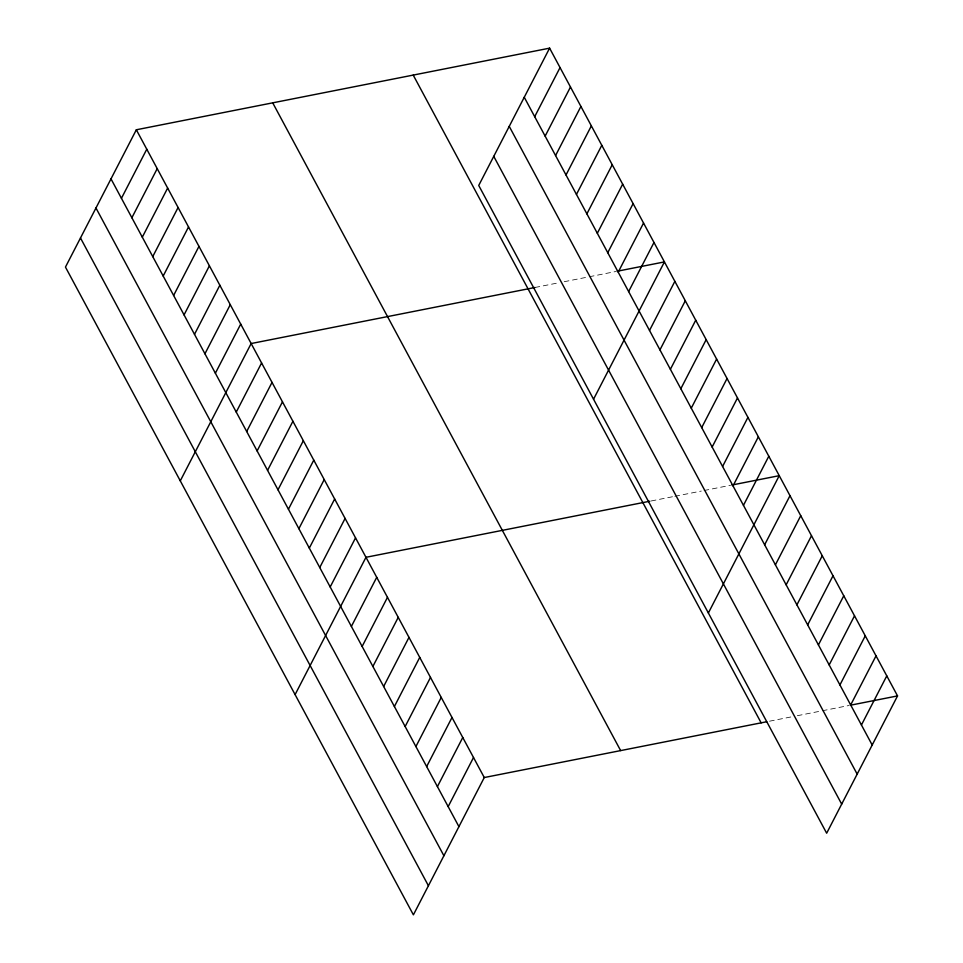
<?xml version="1.0" encoding="UTF-8"?>
<svg xmlns="http://www.w3.org/2000/svg" width="963" height="963" viewBox="0 0 963 963"><rect width="100%" height="100%" fill="white"/><g stroke="black" fill="none" stroke-linecap="round" stroke-linejoin="round"><path stroke-width="0.72" stroke-dasharray="4.82 3.61" d="M535.007 287.48L558.66 282.797M564.222 281.702L586.491 277.308M589.272 276.754L615.718 271.53M651.205 500.965L673.474 496.559M674.87 496.282L701.305 491.07M704.085 490.516L730.532 485.292M769.509 721.203L791.767 716.797M797.34 715.702L819.609 711.308M822.39 710.754L848.824 705.53"/><path stroke-width="1.44" d="M549.608 48.15L478.731 185.462L826.663 833.224L897.54 695.912L549.608 48.15L136.337 129.776L65.46 267.088L413.392 914.85L484.269 777.538L766.729 721.744M121.434 198.318L146.773 149.217M131.871 217.746L157.21 168.645M142.307 237.175L167.646 188.074M152.744 256.615L178.083 207.514M163.18 276.044L188.531 226.943M173.617 295.472L198.968 246.372M184.053 314.913L209.404 265.812M194.502 334.342L219.841 285.241M204.938 353.782L230.277 304.669M215.375 373.211L240.714 324.11M180.286 480.85L251.15 343.538L535.007 287.48M236.248 412.08L261.587 362.967M246.684 431.508L272.023 382.407M257.121 450.937L282.472 401.836M267.558 470.377L292.908 421.276M277.994 489.806L303.345 440.705M288.443 509.234L313.782 460.133M298.879 528.675L324.218 479.574M309.316 548.103L334.655 499.003M534.694 116.679L560.045 67.579M319.752 567.532L345.091 518.431M545.142 136.12L570.481 87.019M330.189 586.973L355.528 537.872M555.579 155.549L580.918 106.448M295.099 694.612L365.976 557.3L649.82 501.229M566.015 174.989L591.354 125.876M351.387 626.419L376.726 577.319M576.452 194.418L601.791 145.317M362.136 646.45L387.475 597.349M586.888 213.846L612.227 164.745M372.886 666.468L398.237 617.367M597.325 233.287L622.676 184.174M383.647 686.487L408.986 637.386M607.761 252.715L633.112 203.614M618.198 272.144L643.549 223.043M394.397 706.517L419.736 657.404M628.634 291.584L653.985 242.483M405.146 726.535L430.497 677.434M593.545 399.224L664.422 261.912L617.102 271.253M415.908 746.554L441.247 697.453M649.519 330.441L674.858 281.34M426.657 766.572L452.008 717.471M659.956 349.882L685.295 300.781M437.419 786.602L462.758 737.502M670.392 369.311L695.731 320.21M448.168 806.621L473.507 757.52M680.829 388.739L706.168 339.638M691.265 408.18L716.616 359.079M701.702 427.608L727.053 378.507M712.139 447.049L737.489 397.936M722.587 466.477L747.926 417.376M733.024 485.906L758.363 436.805M743.46 505.346L768.799 456.233M708.371 612.986L779.236 475.674L731.928 485.015M764.646 544.793L789.997 495.692M775.408 564.824L800.747 515.711M786.157 584.842L811.496 535.741M796.907 604.86L822.258 555.759M807.668 624.879L833.007 575.778M818.418 644.909L843.769 595.796M829.179 664.927L854.518 615.826M839.929 684.946L865.268 635.845M850.678 704.964L876.029 655.863M861.44 724.995L886.779 675.894M850.221 705.253L897.54 695.912M524.257 97.251L872.189 745.013M509.234 126.358L857.166 774.12M493.754 156.355L841.686 804.117M413.223 75.09L761.155 722.852M272.71 102.836L620.641 750.598M136.337 129.776L484.269 777.538M110.998 178.877L458.918 826.639M95.963 207.984L443.895 855.746M80.495 237.981L428.415 885.743"/></g></svg>
